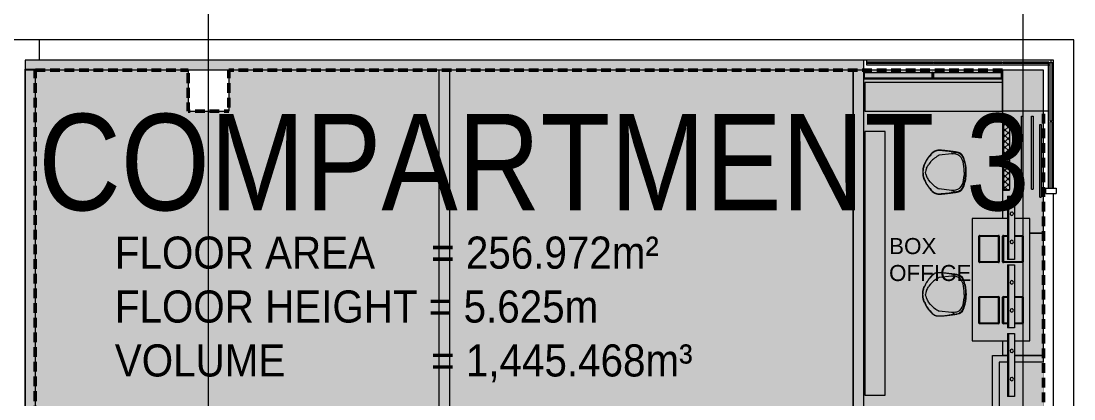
# Model space of a CAD drawing. Header units: millimetres. Extents: x 15878 to 679837, y -72324 to 391440.
# Drawn here: x 151772 to 167282, y 47167 to 52732 of the extents above; entities that cross this region are included whole.
import ezdxf

# ---------------------------------------------------------------- set-up
doc = ezdxf.new("R2010")
doc.units = ezdxf.units.MM
doc.linetypes.add('Demolished', pattern=[4.8, 3.2, -1.6])
doc.linetypes.add('Grid Line__1_200_', pattern=[10.5, 6, -1.5, 1.5, -1.5])
for name, color, linetype, lineweight in [('A-DETL', 90, 'Continuous', 5), ('A-DETL-GENF', 92, 'Continuous', 5), ('A-DETL-THIN', 151, 'Continuous', 5), ('A-FLOR', 192, 'Continuous', 5), ('A-GENM', 13, 'Continuous', 5), ('A-GLAZ-CURT', 52, 'Continuous', 5), ('A-GLAZ-CWMG', 51, 'Continuous', 5), ('A-WALL', 113, 'Continuous', 5), ('A-WALL-PATT', 111, 'Continuous', 18), ('G-ANNO-TEXT', 231, 'Continuous', 5), ('I-FURN', 30, 'Continuous', 5), ('Q-CASE', 31, 'Continuous', 5), ('S-COLS', 52, 'Continuous', 5), ('S-GRID', 1, 'Continuous', 5)]:
    doc.layers.add(name, color=color, linetype=linetype, lineweight=lineweight)
doc.styles.add('Swis721 BT', font='swiss.ttf', dxfattribs={"width": 0.9, "height": 473.035439})
doc.styles.add('Swis721 BT_1', font='swiss.ttf', dxfattribs={"width": 0.85, "height": 1419.106317})
doc.styles.add('Swis721 BT_2', font='swiss.ttf', dxfattribs={"height": 236.51772})

# ---------------------------------------------------------------- blocks, each defined once
blk = doc.blocks.new('HermanMiller_Collection_Eames_UpholsteredMoldedArmChair - Upholstered Plastic 4-leg Base-V400-G_F')
at = {"layer": 'I-FURN', "color": 253}
for p, q in [((-124, 323), (-126, 323)), ((60, 269), (-120, 248)), ((83, 268), (60, 269)), ((83, 268), (93, 275)), ((125, 263), (83, 268)), ((-318, 28), (-321, 0)), ((-248, 149), (-279, 114)), ((248, 1), (247, 51)), ((248, 0), (248, 1)), ((248, 0), (248, -1)), ((269, 13), (269, 0)), ((278, 0), (278, 13)), ((-318, -28), (-321, 0)), ((-248, -149), (-279, -114)), ((248, -1), (247, -51)), ((269, -13), (269, 0)), ((278, -13), (278, 0)), ((60, -269), (-120, -248)), ((83, -268), (60, -269)), ((125, -263), (83, -268)), ((83, -268), (93, -275)), ((-126, -323), (-124, -323))]:
    blk.add_line(p, q, dxfattribs=at)
for centre, radius, start, end in [((147, -98), 531, 149.4111, 156.2578), ((147, -98), 531, 141.8154, 149.4111), ((53, -111), 398, 115.6446, 139.1162), ((81, 293), 22.1, 304.3061, 19.3416), ((102, 139), 126, 21.9526, 79.1526), ((-140, 41), 387, 1.4334, 21.9526), ((-271, 13), 549, 18.451, 23.2032), ((-271, 13), 549, 0, 18.451), ((-245, 20), 73.4, 148.1153, 173.4244), ((-608, 246), 355, 328.1153, 338.1707), ((147, 98), 531, 203.7422, 209.1658), ((-245, -20), 73.4, 186.5756, 211.8847), ((-608, -246), 355, 21.8293, 31.8847), ((53, 111), 398, 220.8838, 244.3554), ((-140, -41), 387, 338.0474, 358.5666), ((-271, -13), 549, 340.1115, 360), ((147, 98), 531, 209.1658, 218.1846), ((81, -293), 22.1, 340.6584, 55.6939), ((102, -139), 126, 280.8474, 338.0474), ((-271, -13), 549, 336.7968, 340.1115)]:
    blk.add_arc(centre, radius, start, end, dxfattribs=at)
for centre, major_axis, ratio, start_param, end_param in [((-127, 181), (0, 137), 0.997902, 6.280317, 6.723004), ((-129, -350), (0, 668), 0.997902, 6.17094, 6.280317), ((-733, -5719), (0, 6071), 0.997902, 6.152583, 6.17094), ((87, -418), (0, 837), 0.665393, 0.633807, 0.689312), ((-201, 300), (68, 75.2), 0.015729, 1.944615, 2.206038), ((58, 301), (-79.4, 10.4), 0.012863, 1.554281, 2.001245), ((54, -1296), (0, 1593), 0.465035, 6.157548, 6.183609), ((106, -411), (0, 701), 0.465035, 6.060021, 6.159998), ((125, -234), (0, 520), 0.465035, 6.001994, 6.057858), ((87, 418), (0, 837), 0.665393, 2.45228, 2.507786), ((-201, -300), (-68, 75.2), 0.015729, 0.935555, 1.196978), ((-127, -181), (0, 137), 0.997902, 2.701774, 3.144461), ((-733, 5719), (0, 6071), 0.997902, 3.253838, 3.272195), ((58, -301), (79.4, 10.4), 0.012863, 1.140348, 1.587312), ((54, 1296), (0, 1593), 0.465035, 3.241169, 3.26723), ((106, 411), (0, 701), 0.465035, 3.264779, 3.364757), ((125, 234), (0, 520), 0.465035, 3.36692, 3.422784), ((-129, 350), (0, 668), 0.997902, 3.144461, 3.253838)]:
    blk.add_ellipse(centre, major_axis=major_axis, ratio=ratio, start_param=start_param, end_param=end_param, dxfattribs=at)
for points in [[(-126, 323), (-137, 323), (-158, 321), (-178, 314), (-188, 310)], [(-50, 319), (-63, 320), (-87, 323), (-111, 323), (-124, 323)], [(58, 306), (40, 308), (4, 313), (-32, 317), (-50, 319)], [(-246, 259), (-250, 255), (-259, 245), (-267, 236), (-271, 231)], [(-231, 277), (-233, 274), (-239, 268), (-244, 262), (-246, 259)], [(-188, 310), (-196, 305), (-212, 296), (-225, 284), (-231, 277)], [(-227, 274), (-225, 277), (-219, 283), (-210, 291), (-199, 298), (-192, 302), (-188, 304)], [(96, 301), (93, 301), (88, 302), (78, 303), (68, 305), (61, 305), (58, 306)], [(91, 296), (94, 296), (102, 294), (112, 293), (121, 291), (125, 290), (127, 289)], [(107, 300), (106, 300), (104, 300), (100, 301), (97, 301), (96, 301)], [(159, 289), (150, 292), (133, 296), (116, 299), (107, 300)], [(172, 286), (170, 286), (165, 288), (161, 289), (159, 289)], [(191, 277), (188, 278), (184, 281), (177, 284), (174, 285), (172, 286)], [(224, 227), (229, 216), (239, 194), (250, 159), (259, 123), (265, 86), (269, 50), (269, 25), (269, 13)], [(224, -227), (229, -216), (239, -194), (250, -159), (259, -123), (265, -86), (269, -50), (269, -25), (269, -13)], [(-271, -231), (-267, -236), (-259, -245), (-250, -255), (-246, -259)], [(-246, -259), (-244, -262), (-239, -268), (-233, -274), (-231, -277)], [(-231, -277), (-225, -284), (-212, -296), (-196, -305), (-188, -310)], [(-227, -274), (-225, -277), (-219, -283), (-210, -291), (-199, -298), (-192, -302), (-188, -304)], [(-188, -310), (-178, -314), (-158, -321), (-137, -323), (-126, -323)], [(-50, -319), (-32, -317), (4, -313), (40, -308), (58, -306)], [(58, -306), (61, -305), (68, -305), (78, -303), (88, -302), (93, -301), (96, -301)], [(91, -296), (94, -296), (102, -294), (112, -293), (121, -291), (125, -290), (127, -289)], [(96, -301), (97, -301), (100, -301), (104, -300), (106, -300), (107, -300)], [(107, -300), (116, -299), (133, -296), (150, -292), (159, -289)], [(159, -289), (161, -289), (165, -288), (170, -286), (172, -286)], [(172, -286), (174, -285), (177, -284), (184, -281), (188, -278), (191, -277)], [(-124, -323), (-111, -323), (-87, -323), (-63, -320), (-50, -319)]]:
    blk.add_open_spline(points, degree=3, dxfattribs=at)
for points, knots in [([(-335, 114), (-331, 123), (-323, 140), (-311, 162), (-300, 182), (-289, 198), (-278, 214), (-271, 223), (-267, 228)], [0, 0, 0, 0, 0.2, 0.4, 0.55, 0.7, 0.85, 1, 1, 1, 1]), ([(234, 229), (231, 235), (227, 242), (221, 250), (217, 255), (214, 259), (209, 264), (203, 269), (197, 273), (193, 276), (191, 277)], [0, 0, 0, 0, 0.25, 0.375, 0.4375, 0.5, 0.625, 0.75, 0.875, 1, 1, 1, 1]), ([(192, 265), (193, 264), (198, 261), (206, 254), (214, 245), (220, 235), (223, 230), (224, 227)], [0, 0, 0, 0, 0.2, 0.4, 0.7, 0.85, 1, 1, 1, 1]), ([(-339, 116), (-343, 107), (-349, 93), (-354, 74), (-358, 60), (-360, 45), (-362, 30), (-363, 15), (-364, 0), (-363, -15), (-362, -30), (-360, -45), (-358, -60), (-354, -74), (-349, -93), (-343, -107), (-339, -116)], [0, 0, 0, 0, 0.125, 0.1875, 0.25, 0.3125, 0.375, 0.4375, 0.5, 0.5625, 0.625, 0.6875, 0.75, 0.8125, 0.875, 1, 1, 1, 1]), ([(-335, 114), (-339, 107), (-345, 90), (-354, 57), (-360, 20), (-359, -20), (-355, -52), (-347, -84), (-340, -105), (-335, -114)], [0, 0, 0, 0, 0.111111, 0.222222, 0.444444, 0.583333, 0.722222, 0.861111, 1, 1, 1, 1]), ([(-335, -114), (-331, -123), (-323, -140), (-311, -162), (-300, -182), (-289, -198), (-278, -214), (-271, -223), (-267, -228)], [0, 0, 0, 0, 0.2, 0.4, 0.55, 0.7, 0.85, 1, 1, 1, 1]), ([(191, -277), (193, -276), (197, -273), (203, -269), (208, -264), (212, -261), (216, -257), (220, -251), (227, -242), (231, -235), (234, -229)], [0, 0, 0, 0, 0.125, 0.25, 0.375, 0.4375, 0.5, 0.625, 0.75, 1, 1, 1, 1]), ([(192, -265), (193, -264), (198, -261), (206, -254), (214, -245), (220, -235), (223, -230), (224, -227)], [0, 0, 0, 0, 0.2, 0.4, 0.7, 0.85, 1, 1, 1, 1])]:
    blk.add_open_spline(points, degree=3, knots=knots, dxfattribs=at)
blk = doc.blocks.new('HermanMiller_Collection_Eames_UpholsteredMoldedArmChair - Upholstered Plastic 4-leg Base-V752-G_F')
at = {"layer": 'I-FURN', "color": 253}
for p, q in [((-126, 323), (-124, 323)), ((60, 269), (-120, 248)), ((83, 268), (60, 269)), ((83, 268), (93, 275)), ((125, 263), (83, 268)), ((-318, 28), (-321, 0)), ((-248, 149), (-279, 114)), ((248, 1), (247, 51)), ((248, 0), (248, 1)), ((248, 0), (248, -1)), ((269, 13), (269, 0)), ((269, -13), (269, 0)), ((278, 13), (278, 0)), ((278, 0), (278, -13)), ((-318, -28), (-321, 0)), ((-248, -149), (-279, -114)), ((248, -1), (247, -51)), ((60, -269), (-120, -248)), ((83, -268), (60, -269)), ((125, -263), (83, -268)), ((83, -268), (93, -275)), ((-124, -323), (-126, -323))]:
    blk.add_line(p, q, dxfattribs=at)
for centre, radius, start, end in [((147, -98), 531, 150.8342, 156.2578), ((147, -98), 531, 141.8154, 150.8342), ((53, -111), 398, 115.6446, 139.1162), ((81, 293), 22.1, 304.3061, 19.3416), ((102, 139), 126, 21.9526, 79.1526), ((-140, 41), 387, 1.4334, 21.9526), ((-271, 13), 549, 19.8885, 23.2032), ((-271, 13), 549, 0, 19.8885), ((-245, 20), 73.4, 148.1153, 173.4244), ((-608, 246), 355, 328.1153, 338.1707), ((147, 98), 531, 203.7422, 210.5889), ((-245, -20), 73.4, 186.5756, 211.8847), ((-608, -246), 355, 21.8293, 31.8847), ((53, 111), 398, 220.8838, 244.3554), ((-140, -41), 387, 338.0474, 358.5666), ((-271, -13), 549, 341.549, 0), ((147, 98), 531, 210.5889, 218.1846), ((81, -293), 22.1, 340.6584, 55.6939), ((102, -139), 126, 280.8474, 338.0474), ((-271, -13), 549, 336.7968, 341.549)]:
    blk.add_arc(centre, radius, start, end, dxfattribs=at)
for centre, major_axis, ratio, start_param, end_param in [((-127, 181), (0, 137), 0.997902, 6.280317, 6.723004), ((-129, -350), (0, 668), 0.997902, 6.17094, 6.280317), ((-733, -5719), (0, 6071), 0.997902, 6.152583, 6.17094), ((87, -418), (0, 837), 0.665393, 0.633807, 0.689312), ((-201, 300), (68, 75.2), 0.015729, 1.944615, 2.206038), ((58, 301), (-79.4, 10.4), 0.012863, 1.554281, 2.001245), ((54, -1296), (0, 1593), 0.465035, 6.157548, 6.183609), ((106, -411), (0, 701), 0.465035, 6.060021, 6.159998), ((125, -234), (0, 520), 0.465035, 6.001994, 6.057858), ((87, 418), (0, 837), 0.665393, 2.45228, 2.507786), ((-201, -300), (-68, 75.2), 0.015729, 0.935555, 1.196978), ((-127, -181), (0, 137), 0.997902, 2.701774, 3.144461), ((-733, 5719), (0, 6071), 0.997902, 3.253838, 3.272195), ((58, -301), (79.4, 10.4), 0.012863, 1.140348, 1.587312), ((54, 1296), (0, 1593), 0.465035, 3.241169, 3.26723), ((106, 411), (0, 701), 0.465035, 3.264779, 3.364757), ((125, 234), (0, 520), 0.465035, 3.36692, 3.422784), ((-129, 350), (0, 668), 0.997902, 3.144461, 3.253838)]:
    blk.add_ellipse(centre, major_axis=major_axis, ratio=ratio, start_param=start_param, end_param=end_param, dxfattribs=at)
for points in [[(-188, 310), (-178, 314), (-158, 321), (-137, 323), (-126, 323)], [(-124, 323), (-111, 323), (-87, 323), (-63, 320), (-50, 319)], [(-50, 319), (-32, 317), (4, 313), (40, 308), (58, 306)], [(-271, 231), (-267, 236), (-259, 245), (-250, 255), (-246, 259)], [(-246, 259), (-244, 262), (-239, 268), (-233, 274), (-231, 277)], [(-231, 277), (-225, 284), (-212, 296), (-196, 305), (-188, 310)], [(-227, 274), (-225, 277), (-219, 283), (-210, 291), (-199, 298), (-192, 302), (-188, 304)], [(58, 306), (61, 305), (68, 305), (78, 303), (88, 302), (93, 301), (96, 301)], [(91, 296), (94, 296), (102, 294), (112, 293), (121, 291), (125, 290), (127, 289)], [(96, 301), (97, 301), (100, 301), (104, 300), (106, 300), (107, 300)], [(107, 300), (116, 299), (133, 296), (150, 292), (159, 289)], [(159, 289), (161, 289), (165, 288), (170, 286), (172, 286)], [(172, 286), (174, 285), (177, 284), (184, 281), (188, 278), (191, 277)], [(224, 227), (229, 216), (239, 194), (250, 159), (259, 123), (265, 86), (269, 50), (269, 25), (269, 13)], [(224, -227), (229, -216), (239, -194), (250, -159), (259, -123), (265, -86), (269, -50), (269, -25), (269, -13)], [(-246, -259), (-250, -255), (-259, -245), (-267, -236), (-271, -231)], [(-231, -277), (-233, -274), (-239, -268), (-244, -262), (-246, -259)], [(-188, -310), (-196, -305), (-212, -296), (-225, -284), (-231, -277)], [(-227, -274), (-225, -277), (-219, -283), (-210, -291), (-199, -298), (-192, -302), (-188, -304)], [(-126, -323), (-137, -323), (-158, -321), (-178, -314), (-188, -310)], [(58, -306), (40, -308), (4, -313), (-32, -317), (-50, -319)], [(96, -301), (93, -301), (88, -302), (78, -303), (68, -305), (61, -305), (58, -306)], [(91, -296), (94, -296), (102, -294), (112, -293), (121, -291), (125, -290), (127, -289)], [(107, -300), (106, -300), (104, -300), (100, -301), (97, -301), (96, -301)], [(159, -289), (150, -292), (133, -296), (116, -299), (107, -300)], [(172, -286), (170, -286), (165, -288), (161, -289), (159, -289)], [(191, -277), (188, -278), (184, -281), (177, -284), (174, -285), (172, -286)], [(-50, -319), (-63, -320), (-87, -323), (-111, -323), (-124, -323)]]:
    blk.add_open_spline(points, degree=3, dxfattribs=at)
for points, knots in [([(-335, 114), (-331, 123), (-323, 140), (-311, 162), (-300, 182), (-289, 198), (-278, 214), (-271, 223), (-267, 228)], [0, 0, 0, 0, 0.2, 0.4, 0.55, 0.7, 0.85, 1, 1, 1, 1]), ([(191, 277), (193, 276), (197, 273), (203, 269), (209, 264), (214, 259), (217, 255), (221, 250), (227, 242), (231, 235), (234, 229)], [-1, -1, -1, -1, -0.875, -0.75, -0.625, -0.5, -0.4375, -0.375, -0.25, 0, 0, 0, 0]), ([(192, 265), (193, 264), (198, 261), (206, 254), (214, 245), (220, 235), (223, 230), (224, 227)], [0, 0, 0, 0, 0.2, 0.4, 0.7, 0.85, 1, 1, 1, 1]), ([(-339, -116), (-343, -107), (-349, -93), (-354, -74), (-358, -60), (-360, -45), (-362, -30), (-363, -15), (-364, 0), (-363, 15), (-362, 30), (-360, 45), (-358, 60), (-354, 74), (-349, 93), (-343, 107), (-339, 116)], [-1, -1, -1, -1, -0.875, -0.8125, -0.75, -0.6875, -0.625, -0.5625, -0.5, -0.4375, -0.375, -0.3125, -0.25, -0.1875, -0.125, 0, 0, 0, 0]), ([(-335, -114), (-339, -107), (-345, -90), (-354, -57), (-360, -20), (-359, 20), (-355, 52), (-347, 84), (-340, 105), (-335, 114)], [0, 0, 0, 0, 0.111111, 0.222222, 0.444444, 0.583333, 0.722222, 0.861111, 1, 1, 1, 1]), ([(-335, -114), (-331, -123), (-323, -140), (-311, -162), (-300, -182), (-289, -198), (-278, -214), (-271, -223), (-267, -228)], [0, 0, 0, 0, 0.2, 0.4, 0.55, 0.7, 0.85, 1, 1, 1, 1]), ([(234, -229), (231, -235), (227, -242), (221, -250), (217, -255), (214, -259), (209, -264), (203, -269), (197, -273), (193, -276), (191, -277)], [-1, -1, -1, -1, -0.75, -0.625, -0.5625, -0.5, -0.375, -0.25, -0.125, 0, 0, 0, 0]), ([(192, -265), (193, -264), (198, -261), (206, -254), (214, -245), (220, -235), (223, -230), (224, -227)], [0, 0, 0, 0, 0.2, 0.4, 0.7, 0.85, 1, 1, 1, 1])]:
    blk.add_open_spline(points, degree=3, knots=knots, dxfattribs=at)
blk = doc.blocks.new('System Panel - _DLN__12_12mm laminated clear glass-15991818-G_F')
at = {"layer": 'A-GLAZ-CURT', "color": 253}
for p, q in [((-428.75, 12.5), (428.75, 12.5)), ((-428.75, -12.5), (-428.75, 12.5)), ((428.75, -12.5), (428.75, 12.5)), ((428.75, -12.5), (-428.75, -12.5))]:
    blk.add_line(p, q, dxfattribs=at)
blk = doc.blocks.new('System Panel - _DLN__12_12mm laminated clear glass-15642044-G_F')
at = {"layer": 'A-GLAZ-CURT', "color": 253}
for p, q in [((-491.25, 12.5), (491.25, 12.5)), ((-491.25, -12.5), (-491.25, 12.5)), ((491.25, -12.5), (491.25, 12.5)), ((491.25, -12.5), (-491.25, -12.5))]:
    blk.add_line(p, q, dxfattribs=at)
blk = doc.blocks.new('Rectangular Mullion - DLN_H75 x 25mm _WD_-15991816-G_F')
at = {"layer": 'A-GLAZ-CWMG', "color": 253}
for p, q in [((52721, 52120), (52739, 52120)), ((52764, 52120), (52789, 52120)), ((52789, 51257), (52789, 52120)), ((52714, 51257), (52714, 52107))]:
    blk.add_line(p, q, dxfattribs=at)
blk = doc.blocks.new('Rectangular Mullion - DLN_H75 x 25mm _WD_-15642020-G_F')
at = {"layer": 'A-GLAZ-CWMG', "color": 253}
for p, q in [((52714, 50270), (52714, 51257)), ((52789, 50270), (52789, 51257))]:
    blk.add_line(p, q, dxfattribs=at)
blk = doc.blocks.new('Rectangular Mullion - DLN_75 x 150mm _WD_-STUR_ OPENING-15642042-G_F')
at = {"layer": 'A-GLAZ-CWMG', "color": 253}
for p, q in [((37.5, 75), (-37.5, 75)), ((-37.5, 75), (-37.5, -75)), ((37.5, 75), (37.5, -75)), ((-37.5, -75), (37.5, -75))]:
    blk.add_line(p, q, dxfattribs=at)
blk = doc.blocks.new('DLN_Counter Top_C - DLN_Counter Top_C-15994681-G_F')
at = {"layer": 'Q-CASE', "color": 253}
for q in [(-1125, 600), (675, 400)]:
    blk.add_line((675, 600), q, dxfattribs=at)
at = {"layer": 'Q-CASE', "color": 151}
blk.add_line((-1125, 0), (457, 0), dxfattribs=at)
blk = doc.blocks.new('System Panel - _DLN__12_12mm laminated clear glass-15642713-G_F')
at = {"layer": 'A-GLAZ-CURT', "color": 253}
for p, q in [((-485, 12.5), (485, 12.5)), ((-485, -12.5), (-485, 12.5)), ((485, -12.5), (485, 12.5)), ((485, -12.5), (-485, -12.5))]:
    blk.add_line(p, q, dxfattribs=at)
blk = doc.blocks.new('System Panel - _DLN__12_12mm laminated clear glass-15642714-G_F')
at = {"layer": 'A-GLAZ-CURT', "color": 253}
for p, q in [((-507.5, 12.5), (507.5, 12.5)), ((-507.5, -12.5), (-507.5, 12.5)), ((507.5, -12.5), (507.5, 12.5)), ((507.5, -12.5), (-507.5, -12.5))]:
    blk.add_line(p, q, dxfattribs=at)
blk = doc.blocks.new('System Panel - _DLN__12_12mm laminated clear glass-15991862-G_F')
at = {"layer": 'A-GLAZ-CURT', "color": 253}
for p, q in [((-338.5, 12.5), (338.5, 12.5)), ((-338.5, -12.5), (-338.5, 12.5)), ((338.5, -12.5), (338.5, 12.5)), ((338.5, -12.5), (-338.5, -12.5))]:
    blk.add_line(p, q, dxfattribs=at)
blk = doc.blocks.new('Rectangular Mullion - DLN_H75 x 25mm _WD_-15642710-G_F')
at = {"layer": 'A-GLAZ-CWMG', "color": 253}
for p, q in [((50039, 52132), (50039, 52157)), ((51014, 52157), (50039, 52157)), ((50039, 52082), (50039, 52107)), ((51014, 52082), (50039, 52082))]:
    blk.add_line(p, q, dxfattribs=at)
blk = doc.blocks.new('Rectangular Mullion - DLN_H75 x 25mm _WD_-15642711-G_F')
at = {"layer": 'A-GLAZ-CWMG', "color": 253}
for p, q in [((52039, 52157), (51014, 52157)), ((52039, 52082), (51014, 52082))]:
    blk.add_line(p, q, dxfattribs=at)
blk = doc.blocks.new('Rectangular Mullion - DLN_H75 x 25mm _WD_-15991861-G_F')
at = {"layer": 'A-GLAZ-CWMG', "color": 253}
for p, q in [((52751, 52157), (52039, 52157)), ((52751, 52157), (52751, 52120)), ((52739, 52082), (52039, 52082))]:
    blk.add_line(p, q, dxfattribs=at)
blk = doc.blocks.new('LED TV1 - LED TV - 42_-15642866-G_F')
at = {"layer": 'A-GENM', "color": 253}
for p, q in [((-465, 100), (465, 100)), ((-465, 18), (-465, 100)), ((465, 18), (-465, 18)), ((-465, 0), (-465, 18)), ((465, 18), (-465, 18)), ((-465, 0), (465, 0)), ((465, 100), (465, 18)), ((465, 18), (465, 0))]:
    blk.add_line(p, q, dxfattribs=at)
for centre, start, end in [((-207, 62), 360, 180), ((-207, 62), 180, 360), ((207, 62), 360, 180), ((207, 62), 180, 360)]:
    blk.add_arc(centre, 25, start, end, dxfattribs=at)
blk = doc.blocks.new('LED TV1 - LED TV - 42_-V753-G_F')
at = {"layer": 'A-GENM', "color": 253}
for p, q in [((-465, 100), (465, 100)), ((-465, 18), (-465, 100)), ((465, 18), (-465, 18)), ((-465, 0), (-465, 18)), ((465, 18), (-465, 18)), ((-465, 0), (465, 0)), ((465, 100), (465, 18)), ((465, 18), (465, 0))]:
    blk.add_line(p, q, dxfattribs=at)
for centre, start, end in [((-207, 62), 75, 180), ((-207, 62), 180, 360), ((-207, 62), 360, 60), ((207, 62), 360, 180), ((207, 62), 180, 360)]:
    blk.add_arc(centre, 25, start, end, dxfattribs=at)
blk = doc.blocks.new('LED TV1 - Poster box - 1016 x 1524 mm-14413012-G_F')
at = {"layer": 'A-GENM', "color": 253}
for p, q in [((-508, 100), (-498, 100)), ((-508, 18), (-508, 100)), ((-508, 18), (-498, 18)), ((-508, 18), (-508, 0)), ((508, 18), (-508, 18)), ((508, 0), (-508, 0)), ((-498, 100), (498, 100)), ((-498, 18), (-498, 100)), ((508, 100), (498, 100)), ((498, 18), (498, 100)), ((508, 18), (498, 18)), ((508, 18), (508, 100)), ((508, 0), (508, 18))]:
    blk.add_line(p, q, dxfattribs=at)
blk = doc.blocks.new('Poster Box _no support_ - Poster box - 1016 x 1524 mm-16330952-G_F')
at = {"layer": 'A-GENM'}
h = blk.add_hatch(dxfattribs=at)
h.set_pattern_fill('FP_1999', color=253, style=0, pattern_type=2)
h.set_pattern_definition([(225, (114802.123, 0), (42.426407, -42.426407), []), (315, (114802.123, 0), (42.426407, 42.426407), [])])
h.paths.add_polyline_path([(498, 100), (-498, 100), (-498, 18), (498, 18)], flags=0)
at = {"layer": 'A-GENM', "color": 253}
for p, q in [((-508, 100), (-498, 100)), ((-508, 18), (-508, 100)), ((-508, 18), (-498, 18)), ((508, 18), (-508, 18)), ((-508, 15), (-508, 0)), ((508, 0), (-508, 0)), ((-498, 100), (498, 100)), ((-498, 18), (-498, 100)), ((508, 100), (498, 100)), ((498, 18), (498, 100)), ((508, 18), (498, 18)), ((508, 18), (508, 100)), ((508, 0), (508, 18))]:
    blk.add_line(p, q, dxfattribs=at)
blk = doc.blocks.new('Wall Cabinet - Wall Cabinet-15994805-G_F')
at = {"layer": 'I-FURN', "color": 253}
for p, q in [((50007, 51108), (50007, 47225)), ((50307, 51108), (50007, 51108)), ((50307, 47225), (50307, 51108)), ((50007, 47225), (50307, 47225))]:
    blk.add_line(p, q, dxfattribs=at)
blk = doc.blocks.new('System Panel - _DLN__10_10mm laminated security glass _superclear_-15643333-G_F')
at = {"layer": 'A-GLAZ-CURT', "lineweight": 15}
for p, q in [((-536, 10), (536, 10)), ((-536, -10), (-536, 10)), ((536, -10), (536, 10)), ((536, -10), (-536, -10))]:
    blk.add_line(p, q, dxfattribs=at)
blk = doc.blocks.new('DLN_Counter Top_C - DLN_Counter Top_C-V865-G_F')
at = {"layer": 'Q-CASE', "color": 253}
for p, q in [((-1125, 400), (-1125, 600)), ((675, 600), (-1125, 600)), ((675, 600), (675, 172)), ((675, 72), (675, 0))]:
    blk.add_line(p, q, dxfattribs=at)
at = {"layer": 'Q-CASE', "color": 151}
blk.add_line((457, 0), (675, 0), dxfattribs=at)
blk = doc.blocks.new('Cabinet - Cabinet-18389462-G_F')
at = {"layer": 'I-FURN', "color": 253}
for p, q in [((52039, 51827), (50007, 51827)), ((50007, 51827), (50007, 51515)), ((50007, 51514), (50007, 51407))]:
    blk.add_line(p, q, dxfattribs=at)
at = {"layer": 'I-FURN', "color": 151}
blk.add_line((50007, 51407), (52039, 51407), dxfattribs=at)

msp = doc.modelspace()

# ---------------------------------------------------------------- hatches: boundary and pattern name
at = {"layer": 'A-DETL-GENF', "transparency": 33554585}
h = msp.add_hatch(color=151, dxfattribs=at)
h.paths.add_polyline_path([(157764.8, 34257.5), (158481.8, 34257.5), (158481.8, 35357.5), (160531.8, 35357.5), (160531.8, 34257.5), (166831.8, 34257.5), (166831.8, 39607.5), (166231.8, 39607.5), (166231.8, 40207.5), (166831.8, 40207.5), (166831.8, 44957.5), (166231.8, 44957.5), (166231.8, 45557.5), (166831.8, 45557.5), (166831.8, 51407.5), (166231.8, 51407.5), (166231.8, 52007.5), (154831.8, 52007.5), (154831.8, 51407.5), (154231.8, 51407.5), (154231.8, 52007.5), (151981.8, 52007.5), (151981.8, 35357.5), (153981.8, 35357.5), (153981.8, 34257.5), (156936.9, 34257.5)], flags=0)
h.paths.add_polyline_path([(154453.4, 39607.5), (154231.8, 39607.5), (154231.8, 40207.5), (154831.8, 40207.5), (154831.8, 39607.5)], flags=0)
h.paths.add_polyline_path([(154231.8, 44957.5), (154231.8, 45557.5), (154831.8, 45557.5), (154831.8, 44957.5), (154453.4, 44957.5)], flags=0)
at = {"layer": 'A-WALL-PATT', "transparency": 33554432}
for points in [[(164031.8, 52007.5), (164181.8, 52007.5), (164181.8, 52157.5), (151831.8, 52157.5), (151831.8, 52007.5), (161076.1, 52007.5)], [(151831.8, 33807.5), (151981.8, 33807.5), (151976.6, 52022.5), (151831.8, 52022.5), (151831.8, 35059.9)], [(164031.8, 42907.5), (164181.8, 42907.5), (164181.8, 52007.5), (164031.8, 52007.5), (164031.8, 43287.6)]]:
    msp.add_hatch(color=53, dxfattribs=at).paths.add_polyline_path(points, flags=0)
at = {"layer": 'S-COLS'}
msp.add_hatch(color=53, dxfattribs=at).paths.add_polyline_path([(166231.8, 51407.5), (166831.8, 51407.5), (166831.8, 52007.5), (166231.8, 52007.5), (166231.8, 51515.3)], flags=0)

# ---------------------------------------------------------------- linework, layer by layer
at = {"layer": 'A-DETL', "linetype": 'Demolished', "lineweight": 50}
for p, q in [((154231.8, 52007.5), (151981.8, 52007.5)), ((151981.8, 52007.5), (151981.8, 35357.5)), ((154231.8, 51407.5), (154231.8, 52007.5)), ((166231.8, 52007.5), (154831.8, 52007.5)), ((154831.8, 52007.5), (154831.8, 51407.5)), ((154831.8, 51407.5), (154231.8, 51407.5)), ((166831.8, 45557.5), (166831.8, 51407.5))]:
    msp.add_line(p, q, dxfattribs=at)
at = {"layer": 'A-DETL-THIN'}
for p, q in [((166231.8, 51407.5), (166231.8, 52007.5)), ((166831.8, 51407.5), (166231.8, 51407.5))]:
    msp.add_line(p, q, dxfattribs=at)
at = {"layer": 'A-FLOR'}
for p, q in [((167281.8, 52457.4), (151531.8, 52457.4)), ((152036.5, 52457.4), (152036.5, 52157.5)), ((167281.8, 46082.5), (167281.8, 52457.4)), ((164231.8, 52157.5), (151831.8, 52157.5)), ((151831.8, 52157.5), (151831.8, 33897.5)), ((166981.8, 52157.5), (166943.8, 52157.5)), ((166981.8, 51407.5), (166981.8, 52157.5)), ((151981.8, 52007.5), (151981.8, 43532.5)), ((164031.8, 46232.5), (164031.8, 52007.5)), ((166231.8, 52007.5), (164181.8, 52007.5)), ((164181.8, 52007.5), (164181.8, 51515.4)), ((164181.8, 51515.3), (164181.8, 46907.5)), ((166906.3, 51407.5), (166831.8, 51407.5)), ((166981.8, 50270), (166981.8, 51407.5)), ((166981.8, 46907.5), (166981.8, 50195))]:
    msp.add_line(p, q, dxfattribs=at)
at = {"layer": 'A-FLOR', "color": 253}
for p, q in [((165781.8, 49825.5), (165781.8, 48025.5)), ((166304.3, 49825.5), (165781.8, 49825.5)), ((166631.8, 49825.5), (166404.3, 49825.5)), ((166631.8, 48025.5), (166631.8, 49825.5)), ((165881.8, 49185.4), (165881.8, 49565.4)), ((165891.8, 49575.4), (166171.8, 49575.4)), ((166181.8, 49565.4), (166181.8, 49185.4)), ((166241.8, 49575.4), (166304.3, 49575.4)), ((166404.3, 49575.4), (166521.8, 49575.4)), ((166531.8, 49565.4), (166531.8, 49185.4)), ((166171.8, 49175.4), (165891.8, 49175.4)), ((166457, 49175.4), (166241.8, 49175.4)), ((166521.8, 49175.4), (166460.8, 49175.4)), ((165881.8, 48285.4), (165881.8, 48665.4)), ((165891.8, 48675.4), (166171.8, 48675.4)), ((166181.8, 48665.4), (166181.8, 48285.4)), ((166241.8, 48675.4), (166304.3, 48675.4)), ((166404.3, 48675.4), (166521.8, 48675.4)), ((166531.8, 48665.4), (166531.8, 48285.4)), ((166171.8, 48275.4), (165891.8, 48275.4)), ((166304.3, 48275.4), (166241.8, 48275.4)), ((166521.8, 48275.4), (166404.3, 48275.4)), ((165781.8, 48025.5), (166304.3, 48025.5)), ((166404.3, 48025.5), (166631.8, 48025.5))]:
    msp.add_line(p, q, dxfattribs=at)
at = {"layer": 'A-FLOR', "color": 151}
for p, q in [((166231.8, 49185.4), (166231.8, 49565.4)), ((166231.8, 48285.4), (166231.8, 48665.4))]:
    msp.add_line(p, q, dxfattribs=at)
at = {"layer": 'A-FLOR'}
for radius in [8100, 7950]:
    msp.add_arc((157281.9, 51475.3), radius, 90, 179.99955, dxfattribs=at)
at = {"layer": 'A-FLOR', "color": 253}
for centre, start, end in [((165891.8, 49565.4), 90, 180), ((166171.8, 49565.4), 0, 90), ((166241.8, 49565.4), 90, 180), ((166521.8, 49565.4), 0, 90), ((165891.8, 49185.4), 180, 270), ((166171.8, 49185.4), 270, 0), ((166241.8, 49185.4), 180, 270), ((166521.8, 49185.4), 270, 0), ((165891.8, 48665.4), 90, 180), ((166171.8, 48665.4), 0, 90), ((166241.8, 48665.4), 90, 180), ((166521.8, 48665.4), 0, 90), ((165891.8, 48285.4), 180, 270), ((166171.8, 48285.4), 270, 0), ((166241.8, 48285.4), 180, 270), ((166521.8, 48285.4), 270, 0)]:
    msp.add_arc(centre, 10, start, end, dxfattribs=at)
at = {"layer": 'A-WALL', "color": 253}
for p, q in [((164181.8, 52157.5), (164181.8, 52007.5)), ((151831.8, 33807.5), (151831.8, 52022.5)), ((151831.8, 52022.5), (151981.8, 52022.5)), ((164181.8, 52007.5), (151831.8, 52007.5)), ((151981.8, 52022.5), (151981.8, 33807.5)), ((157931.8, 42407.5), (157931.8, 52007.5)), ((158081.8, 52007.5), (158081.8, 42407.5)), ((164031.8, 52007.5), (164031.8, 42757.5)), ((166081.8, 46907.5), (166081.8, 47807.5)), ((166081.8, 47807.5), (166304.3, 47807.5)), ((166404.3, 47807.5), (166831.8, 47807.5)), ((166831.8, 47707.5), (166831.8, 47807.5)), ((166181.8, 47707.5), (166181.8, 46907.5)), ((166304.3, 47707.5), (166181.8, 47707.5)), ((166831.8, 47707.5), (166404.3, 47707.5))]:
    msp.add_line(p, q, dxfattribs=at)
at = {"layer": 'Q-CASE', "color": 253}
for p, q in [((165891.8, 49185.3), (165891.8, 49565.3)), ((165891.8, 49565.3), (166171.8, 49565.3)), ((165891.8, 49185.3), (165891.8, 49565.3)), ((165891.8, 49565.3), (166171.8, 49565.3)), ((165891.8, 49565.3), (165891.8, 49185.3)), ((166171.8, 49565.3), (165891.8, 49565.3)), ((166171.8, 49565.3), (166171.8, 49185.3)), ((166171.8, 49565.3), (166171.8, 49185.3)), ((166171.8, 49185.3), (166171.8, 49565.3)), ((166241.8, 49185.3), (166241.8, 49565.3)), ((166241.8, 49565.3), (166304.3, 49565.3)), ((166241.8, 49185.3), (166241.8, 49565.3)), ((166241.8, 49565.3), (166304.3, 49565.3)), ((166241.8, 49565.3), (166241.8, 49185.3)), ((166304.3, 49565.3), (166241.8, 49565.3)), ((166404.3, 49565.3), (166521.8, 49565.3)), ((166404.3, 49565.3), (166521.8, 49565.3)), ((166521.8, 49565.3), (166404.3, 49565.3)), ((166521.8, 49565.3), (166521.8, 49185.3)), ((166521.8, 49565.3), (166521.8, 49185.3)), ((166521.8, 49185.3), (166521.8, 49565.3)), ((166171.8, 49185.3), (165891.8, 49185.3)), ((166171.8, 49185.3), (165891.8, 49185.3)), ((165891.8, 49185.3), (166171.8, 49185.3)), ((166457, 49185.3), (166241.8, 49185.3)), ((166457, 49185.3), (166241.8, 49185.3)), ((166241.8, 49185.3), (166457, 49185.3)), ((166521.8, 49185.3), (166459.7, 49185.3)), ((166521.8, 49185.3), (166459.7, 49185.3)), ((166459.7, 49185.3), (166521.8, 49185.3)), ((165891.8, 48285.3), (165891.8, 48665.3)), ((165891.8, 48665.3), (166171.8, 48665.3)), ((165891.8, 48285.3), (165891.8, 48665.3)), ((165891.8, 48665.3), (166171.8, 48665.3)), ((165891.8, 48665.3), (165891.8, 48285.3)), ((166171.8, 48665.3), (165891.8, 48665.3)), ((166171.8, 48665.3), (166171.8, 48285.3)), ((166171.8, 48665.3), (166171.8, 48285.3)), ((166171.8, 48285.3), (166171.8, 48665.3)), ((166241.8, 48285.3), (166241.8, 48665.3)), ((166241.8, 48665.3), (166304.3, 48665.3)), ((166241.8, 48285.3), (166241.8, 48665.3)), ((166241.8, 48665.3), (166304.3, 48665.3)), ((166241.8, 48665.3), (166241.8, 48285.3)), ((166304.3, 48665.3), (166241.8, 48665.3)), ((166404.3, 48665.3), (166521.8, 48665.3)), ((166404.3, 48665.3), (166521.8, 48665.3)), ((166521.8, 48665.3), (166404.3, 48665.3)), ((166521.8, 48665.3), (166521.8, 48285.3)), ((166521.8, 48665.3), (166521.8, 48285.3)), ((166521.8, 48285.3), (166521.8, 48665.3)), ((166171.8, 48285.3), (165891.8, 48285.3)), ((166171.8, 48285.3), (165891.8, 48285.3)), ((165891.8, 48285.3), (166171.8, 48285.3)), ((166304.3, 48285.3), (166241.8, 48285.3)), ((166304.3, 48285.3), (166241.8, 48285.3)), ((166241.8, 48285.3), (166304.3, 48285.3)), ((166521.8, 48285.3), (166404.3, 48285.3)), ((166521.8, 48285.3), (166404.3, 48285.3)), ((166404.3, 48285.3), (166521.8, 48285.3))]:
    msp.add_line(p, q, dxfattribs=at)
for centre, start, end in [((166171.8, 49565.4), 0, 90), ((166241.8, 49565.4), 90, 180), ((166171.8, 49185.4), 285, 0), ((166241.8, 49185.4), 180, 255), ((166171.8, 48665.4), 0, 75), ((166241.8, 48665.4), 105, 180), ((166171.8, 48285.4), 270, 0), ((166241.8, 48285.4), 180, 270)]:
    msp.add_arc(centre, 10, start, end, dxfattribs=at)
at = {"layer": 'S-COLS', "color": 9, "lineweight": 20}
for p, q in [((154831.8, 52007.5), (154231.8, 52007.5)), ((154231.8, 52007.5), (154231.8, 51407.5)), ((154831.8, 52007.5), (154831.8, 51407.5)), ((166831.8, 52007.5), (166231.8, 52007.5)), ((166231.8, 52007.5), (166231.8, 51407.5)), ((166831.8, 51407.5), (166831.8, 52007.5)), ((154231.8, 51407.5), (154831.8, 51407.5)), ((166831.8, 51407.5), (166231.8, 51407.5))]:
    msp.add_line(p, q, dxfattribs=at)
at = {"layer": 'S-GRID', "color": 254, "linetype": 'Grid Line__1_200_'}
for p, q in [((154531.8, 32297.4), (154531.8, 63703.1)), ((166531.8, 32297.4), (166531.8, 63703.1))]:
    msp.add_line(p, q, dxfattribs=at)

# ---------------------------------------------------------------- block references
at = {"layer": 'A-GENM', "color": 253}
for p in [(164694.3, 51875), (165717.8, 51875)]:
    msp.add_blockref('LED TV1 - Poster box - 1016 x 1524 mm-14413012-G_F', p, dxfattribs=at)
for name, p, rotation in [('Poster Box _no support_ - Poster box - 1016 x 1524 mm-16330952-G_F', (166232.3, 50749.6), 269.9999999999997), ('LED TV1 - LED TV - 42_-V753-G_F', (166304.3, 49687.5), 269.9999999999981), ('LED TV1 - LED TV - 42_-15642866-G_F', (166304.3, 48677.5), 269.9999999999981), ('LED TV1 - LED TV - 42_-15642866-G_F', (166304.3, 47667.5), 269.9999999999981)]:
    msp.add_blockref(name, p, dxfattribs=dict(at, rotation=rotation))
at = {"layer": 'A-GLAZ-CURT', "color": 253}
for name, p in [('System Panel - _DLN__12_12mm laminated clear glass-15642713-G_F', (164716.8, 52120)), ('System Panel - _DLN__12_12mm laminated clear glass-15642714-G_F', (165719.3, 52120)), ('System Panel - _DLN__12_12mm laminated clear glass-15991862-G_F', (166575.3, 52120))]:
    msp.add_blockref(name, p, dxfattribs=at)
at = {"layer": 'A-GLAZ-CURT', "color": 253, "rotation": 270}
for name, p in [('System Panel - _DLN__12_12mm laminated clear glass-15991818-G_F', (166943.8, 51691.2)), ('System Panel - _DLN__12_12mm laminated clear glass-15642044-G_F', (166943.8, 50761.2))]:
    msp.add_blockref(name, p, dxfattribs=at)
at = {"layer": 'A-GLAZ-CURT', "lineweight": 15, "rotation": 270}
for p in [(166518.8, 50793.7), (166668.8, 50793.7), (166788.8, 50673.7)]:
    msp.add_blockref('System Panel - _DLN__10_10mm laminated security glass _superclear_-15643333-G_F', p, dxfattribs=at)
at = {"layer": 'A-GLAZ-CWMG', "color": 253}
for name in ['Rectangular Mullion - DLN_H75 x 25mm _WD_-15642710-G_F', 'Rectangular Mullion - DLN_H75 x 25mm _WD_-15642711-G_F', 'Rectangular Mullion - DLN_H75 x 25mm _WD_-15991861-G_F', 'Rectangular Mullion - DLN_H75 x 25mm _WD_-15991816-G_F', 'Rectangular Mullion - DLN_H75 x 25mm _WD_-15642020-G_F']:
    msp.add_blockref(name, (114192.5, 0), dxfattribs=at)
at = {"layer": 'A-GLAZ-CWMG', "color": 253, "extrusion": (0, 0, -1), "rotation": 270}
msp.add_blockref('Rectangular Mullion - DLN_75 x 150mm _WD_-STUR_ OPENING-15642042-G_F', (-166943.8, 50232.5), dxfattribs=at)
at = {"layer": 'I-FURN', "color": 151}
msp.add_blockref('Cabinet - Cabinet-18389462-G_F', (114192.5, 0), dxfattribs=at)
at = {"layer": 'I-FURN', "color": 253}
for name, p in [('Wall Cabinet - Wall Cabinet-15994805-G_F', (114192.5, 0)), ('HermanMiller_Collection_Eames_UpholsteredMoldedArmChair - Upholstered Plastic 4-leg Base-V400-G_F', (165417.2, 50507.5)), ('HermanMiller_Collection_Eames_UpholsteredMoldedArmChair - Upholstered Plastic 4-leg Base-V752-G_F', (165417.2, 48707.5))]:
    msp.add_blockref(name, p, dxfattribs=at)
at = {"layer": 'Q-CASE', "color": 253, "rotation": 270.0000000000001}
for name, p in [('DLN_Counter Top_C - DLN_Counter Top_C-15994681-G_F', (166231.8, 50282.8)), ('DLN_Counter Top_C - DLN_Counter Top_C-V865-G_F', (166231.8, 48482.8))]:
    msp.add_blockref(name, p, dxfattribs=at)

# ---------------------------------------------------------------- texts
at = {"layer": 'G-ANNO-TEXT', "color": 7, "attachment_point": 1, "line_spacing_factor": 1.00667}
for s, insert, char_height, width, style in [('COMPARTMENT 3', (152025.5, 51365.7), 1419.106, 16956, 'Swis721 BT_1'), ('FLOOR AREA     = 256.972m²\\PFLOOR HEIGHT = 5.625m\\PVOLUME             = 1,445.468m³\\P', (153152.9, 49558.8), 473.035, 10290, 'Swis721 BT'), ('BOX\\POFFICE', (164558.4, 49537.3), 236.52, 1404, 'Swis721 BT_2')]:
    msp.add_mtext(s, dxfattribs=dict(at, insert=insert, char_height=char_height, width=width, style=style))

doc.saveas('drawing.dxf')
